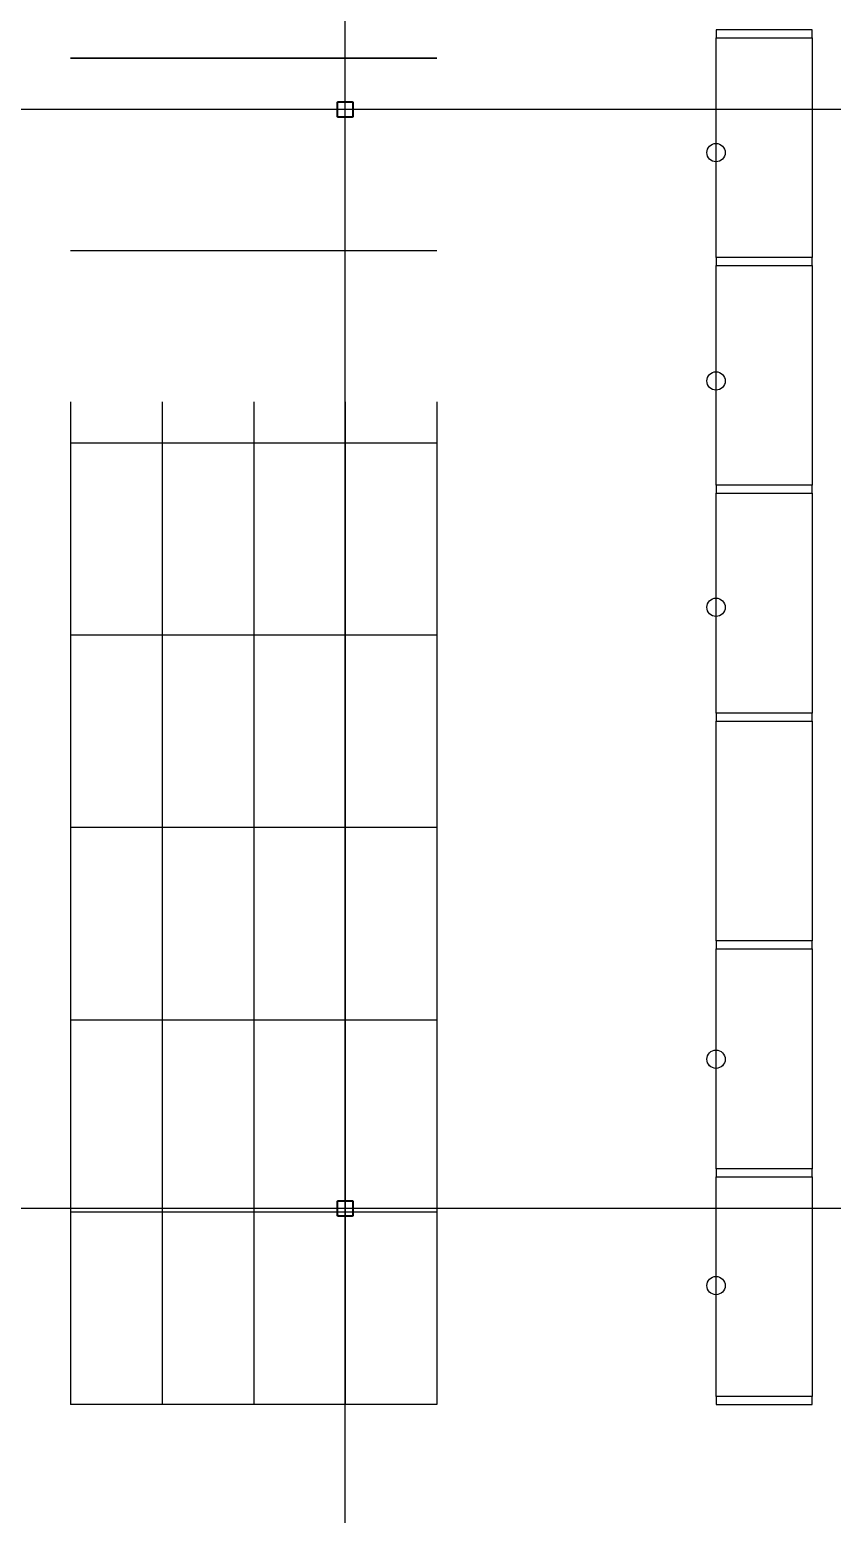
# Model space of a CAD drawing. Header units: millimetres. Extents: x 626570 to 643256, y 6233 to 11343.
# Drawn here: x 629982 to 630333, y 7873 to 8521 of the extents above; entities that cross this region are included whole.
import ezdxf

# ---------------------------------------------------------------- set-up
doc = ezdxf.new("R2010")
doc.units = ezdxf.units.MM
doc.header["$LTSCALE"] = 4000
doc.header["$MEASUREMENT"] = 0
doc.linetypes.add('DASHDOT', pattern=[1, 0.5, -0.25, 0, -0.25])
doc.linetypes.add('HIDDEN2', pattern=[0.1875, 0.125, -0.0625])
for name, color, linetype in [('BEAMS', 170, 'CONTINUOUS'), ('FRAMES', 170, 'CONTINUOUS'), ('LIGHTS', 50, 'CONTINUOUS'), ('MASTERFOUNDATION_1', 4, 'DASHDOT'), ('MASTERFOUNDATION_25', 7, 'CONTINUOUS'), ('STRIPING', 4, 'CONTINUOUS')]:
    doc.layers.add(name, color=color, linetype=linetype)

msp = doc.modelspace()

# ---------------------------------------------------------------- linework, layer by layer
at = {"layer": 'BEAMS', "linetype": 'Continuous'}
for p, q in [((630281.82, 8421.97), (630281.82, 8517.97)), ((630323.82, 8517.97), (630323.82, 8421.97)), ((630281.82, 8322.47), (630281.82, 8418.47)), ((630323.82, 8418.47), (630323.82, 8322.47)), ((630281.82, 8222.97), (630281.82, 8318.97)), ((630323.82, 8318.97), (630323.82, 8222.97)), ((630281.82, 8123.47), (630281.82, 8219.47)), ((630323.82, 8219.47), (630323.82, 8123.47)), ((630281.82, 8023.97), (630281.82, 8119.97)), ((630323.82, 8119.97), (630323.82, 8023.97)), ((630281.82, 7924.47), (630281.82, 8020.47)), ((630323.82, 8020.47), (630323.82, 7924.47))]:
    msp.add_line(p, q, dxfattribs=at)
at = {"layer": 'FRAMES', "linetype": 'Continuous', "flags": 128}
for points in [[(630281.82, 8517.97), (630323.82, 8517.97), (630323.82, 8521.47), (630281.82, 8521.47), (630281.82, 8517.97)], [(630281.82, 8418.47), (630323.82, 8418.47), (630323.82, 8421.97), (630281.82, 8421.97), (630281.82, 8418.47)], [(630281.82, 8318.97), (630323.82, 8318.97), (630323.82, 8322.47), (630281.82, 8322.47), (630281.82, 8318.97)], [(630281.82, 8219.47), (630323.82, 8219.47), (630323.82, 8222.97), (630281.82, 8222.97), (630281.82, 8219.47)], [(630281.82, 8119.97), (630323.82, 8119.97), (630323.82, 8123.47), (630281.82, 8123.47), (630281.82, 8119.97)], [(630281.82, 8020.47), (630323.82, 8020.47), (630323.82, 8023.97), (630281.82, 8023.97), (630281.82, 8020.47)], [(630281.82, 7920.97), (630323.82, 7920.97), (630323.82, 7924.47), (630281.82, 7924.47), (630281.82, 7920.97)]]:
    msp.add_lwpolyline(points, close=True, dxfattribs=at)
at = {"layer": 'LIGHTS'}
for centre in [(630281.82, 8467.79), (630281.82, 8368.06), (630281.82, 8269.19), (630281.82, 8071.78), (630281.82, 7972.91)]:
    msp.add_circle(centre, 3.99, dxfattribs=at)
at = {"layer": 'MASTERFOUNDATION_1', "linetype": 'DASHDOT'}
for p, q in [((630119.81, 6627.53), (630119.81, 11123.23)), ((643023.86, 8486.61), (626795.24, 8486.61)), ((643023.86, 8006.61), (626795.24, 8006.61))]:
    msp.add_line(p, q, dxfattribs=at)
at = {"layer": 'MASTERFOUNDATION_25', "linetype": 'Continuous', "flags": 128}
for points in [[(630116.88, 8490.11), (630122.64, 8490.11), (630122.66, 8490.11), (630122.68, 8490.11), (630122.7, 8490.1), (630122.73, 8490.1), (630122.75, 8490.1), (630122.77, 8490.09), (630122.79, 8490.09), (630122.81, 8490.08), (630122.83, 8490.08), (630122.85, 8490.07), (630122.87, 8490.06), (630122.89, 8490.05), (630122.91, 8490.05), (630122.93, 8490.04), (630122.95, 8490.02), (630122.97, 8490.01), (630122.99, 8490), (630123.01, 8489.99), (630123.02, 8489.98), (630123.04, 8489.96), (630123.06, 8489.95), (630123.07, 8489.93), (630123.09, 8489.92), (630123.1, 8489.9), (630123.12, 8489.89), (630123.13, 8489.87), (630123.14, 8489.85), (630123.16, 8489.83), (630123.17, 8489.82), (630123.18, 8489.8), (630123.19, 8489.78), (630123.2, 8489.76), (630123.21, 8489.74), (630123.22, 8489.72), (630123.22, 8489.7), (630123.23, 8489.68), (630123.24, 8489.66), (630123.24, 8489.64), (630123.25, 8489.62), (630123.25, 8489.59), (630123.26, 8489.57), (630123.26, 8489.55), (630123.26, 8489.53), (630123.26, 8489.51), (630123.26, 8489.49), (630123.26, 8483.73), (630123.26, 8483.71), (630123.26, 8483.69), (630123.26, 8483.66), (630123.26, 8483.64), (630123.25, 8483.62), (630123.25, 8483.6), (630123.24, 8483.58), (630123.24, 8483.56), (630123.23, 8483.54), (630123.22, 8483.52), (630123.22, 8483.5), (630123.21, 8483.48), (630123.2, 8483.46), (630123.19, 8483.44), (630123.18, 8483.42), (630123.17, 8483.4), (630123.16, 8483.38), (630123.14, 8483.36), (630123.13, 8483.35), (630123.12, 8483.33), (630123.1, 8483.31), (630123.09, 8483.3), (630123.07, 8483.28), (630123.06, 8483.27), (630123.04, 8483.25), (630123.02, 8483.24), (630123.01, 8483.23), (630122.99, 8483.21), (630122.97, 8483.2), (630122.95, 8483.19), (630122.93, 8483.18), (630122.91, 8483.17), (630122.89, 8483.16), (630122.87, 8483.15), (630122.85, 8483.15), (630122.83, 8483.14), (630122.81, 8483.13), (630122.79, 8483.13), (630122.77, 8483.12), (630122.75, 8483.12), (630122.73, 8483.11), (630122.7, 8483.11), (630122.68, 8483.11), (630122.66, 8483.11), (630122.64, 8483.11), (630116.88, 8483.11), (630116.86, 8483.11), (630116.84, 8483.11), (630116.82, 8483.11), (630116.8, 8483.11), (630116.78, 8483.12), (630116.75, 8483.12), (630116.73, 8483.13), (630116.71, 8483.13), (630116.69, 8483.14), (630116.67, 8483.15), (630116.65, 8483.15), (630116.63, 8483.16), (630116.61, 8483.17), (630116.59, 8483.18), (630116.57, 8483.19), (630116.55, 8483.2), (630116.54, 8483.21), (630116.52, 8483.23), (630116.5, 8483.24), (630116.48, 8483.25), (630116.47, 8483.27), (630116.45, 8483.28), (630116.44, 8483.3), (630116.42, 8483.31), (630116.41, 8483.33), (630116.39, 8483.35), (630116.38, 8483.36), (630116.37, 8483.38), (630116.36, 8483.4), (630116.34, 8483.42), (630116.33, 8483.44), (630116.32, 8483.46), (630116.32, 8483.48), (630116.31, 8483.5), (630116.3, 8483.52), (630116.29, 8483.54), (630116.29, 8483.56), (630116.28, 8483.58), (630116.28, 8483.6), (630116.27, 8483.62), (630116.27, 8483.64), (630116.26, 8483.66), (630116.26, 8483.69), (630116.26, 8483.71), (630116.26, 8483.73), (630116.26, 8489.49), (630116.26, 8489.51), (630116.26, 8489.53), (630116.26, 8489.55), (630116.27, 8489.57), (630116.27, 8489.59), (630116.28, 8489.62), (630116.28, 8489.64), (630116.29, 8489.66), (630116.29, 8489.68), (630116.3, 8489.7), (630116.31, 8489.72), (630116.32, 8489.74), (630116.32, 8489.76), (630116.33, 8489.78), (630116.34, 8489.8), (630116.36, 8489.82), (630116.37, 8489.83), (630116.38, 8489.85), (630116.39, 8489.87), (630116.41, 8489.89), (630116.42, 8489.9), (630116.44, 8489.92), (630116.45, 8489.93), (630116.47, 8489.95), (630116.48, 8489.96), (630116.5, 8489.98), (630116.52, 8489.99), (630116.54, 8490), (630116.55, 8490.01), (630116.57, 8490.02), (630116.59, 8490.04), (630116.61, 8490.05), (630116.63, 8490.05), (630116.65, 8490.06), (630116.67, 8490.07), (630116.69, 8490.08), (630116.71, 8490.08), (630116.73, 8490.09), (630116.75, 8490.09), (630116.78, 8490.1), (630116.8, 8490.1), (630116.82, 8490.1), (630116.84, 8490.11), (630116.86, 8490.11), (630116.88, 8490.11)], [(630116.93, 8490.11), (630122.69, 8490.11), (630122.71, 8490.11), (630122.73, 8490.11), (630122.75, 8490.1), (630122.77, 8490.1), (630122.79, 8490.1), (630122.82, 8490.09), (630122.84, 8490.09), (630122.86, 8490.08), (630122.88, 8490.08), (630122.9, 8490.07), (630122.92, 8490.06), (630122.94, 8490.05), (630122.96, 8490.05), (630122.98, 8490.04), (630123, 8490.02), (630123.02, 8490.01), (630123.03, 8490), (630123.05, 8489.99), (630123.07, 8489.98), (630123.09, 8489.96), (630123.1, 8489.95), (630123.12, 8489.93), (630123.13, 8489.92), (630123.15, 8489.9), (630123.16, 8489.89), (630123.18, 8489.87), (630123.19, 8489.85), (630123.2, 8489.83), (630123.21, 8489.82), (630123.22, 8489.8), (630123.23, 8489.78), (630123.24, 8489.76), (630123.25, 8489.74), (630123.26, 8489.72), (630123.27, 8489.7), (630123.28, 8489.68), (630123.28, 8489.66), (630123.29, 8489.64), (630123.29, 8489.62), (630123.3, 8489.59), (630123.3, 8489.57), (630123.3, 8489.55), (630123.31, 8489.53), (630123.31, 8489.51), (630123.31, 8489.49), (630123.31, 8483.73), (630123.31, 8483.71), (630123.31, 8483.69), (630123.3, 8483.66), (630123.3, 8483.64), (630123.3, 8483.62), (630123.29, 8483.6), (630123.29, 8483.58), (630123.28, 8483.56), (630123.28, 8483.54), (630123.27, 8483.52), (630123.26, 8483.5), (630123.25, 8483.48), (630123.24, 8483.46), (630123.23, 8483.44), (630123.22, 8483.42), (630123.21, 8483.4), (630123.2, 8483.38), (630123.19, 8483.36), (630123.18, 8483.35), (630123.16, 8483.33), (630123.15, 8483.31), (630123.13, 8483.3), (630123.12, 8483.28), (630123.1, 8483.27), (630123.09, 8483.25), (630123.07, 8483.24), (630123.05, 8483.23), (630123.03, 8483.21), (630123.02, 8483.2), (630123, 8483.19), (630122.98, 8483.18), (630122.96, 8483.17), (630122.94, 8483.16), (630122.92, 8483.15), (630122.9, 8483.15), (630122.88, 8483.14), (630122.86, 8483.13), (630122.84, 8483.13), (630122.82, 8483.12), (630122.79, 8483.12), (630122.77, 8483.11), (630122.75, 8483.11), (630122.73, 8483.11), (630122.71, 8483.11), (630122.69, 8483.11), (630116.93, 8483.11), (630116.91, 8483.11), (630116.89, 8483.11), (630116.86, 8483.11), (630116.84, 8483.11), (630116.82, 8483.12), (630116.8, 8483.12), (630116.78, 8483.13), (630116.76, 8483.13), (630116.74, 8483.14), (630116.72, 8483.15), (630116.7, 8483.15), (630116.68, 8483.16), (630116.66, 8483.17), (630116.64, 8483.18), (630116.62, 8483.19), (630116.6, 8483.2), (630116.58, 8483.21), (630116.56, 8483.23), (630116.55, 8483.24), (630116.53, 8483.25), (630116.51, 8483.27), (630116.5, 8483.28), (630116.48, 8483.3), (630116.47, 8483.31), (630116.45, 8483.33), (630116.44, 8483.35), (630116.43, 8483.36), (630116.41, 8483.38), (630116.4, 8483.4), (630116.39, 8483.42), (630116.38, 8483.44), (630116.37, 8483.46), (630116.36, 8483.48), (630116.35, 8483.5), (630116.35, 8483.52), (630116.34, 8483.54), (630116.33, 8483.56), (630116.33, 8483.58), (630116.32, 8483.6), (630116.32, 8483.62), (630116.31, 8483.64), (630116.31, 8483.66), (630116.31, 8483.69), (630116.31, 8483.71), (630116.31, 8483.73), (630116.31, 8489.49), (630116.31, 8489.51), (630116.31, 8489.53), (630116.31, 8489.55), (630116.31, 8489.57), (630116.32, 8489.59), (630116.32, 8489.62), (630116.33, 8489.64), (630116.33, 8489.66), (630116.34, 8489.68), (630116.35, 8489.7), (630116.35, 8489.72), (630116.36, 8489.74), (630116.37, 8489.76), (630116.38, 8489.78), (630116.39, 8489.8), (630116.4, 8489.82), (630116.41, 8489.83), (630116.43, 8489.85), (630116.44, 8489.87), (630116.45, 8489.89), (630116.47, 8489.9), (630116.48, 8489.92), (630116.5, 8489.93), (630116.51, 8489.95), (630116.53, 8489.96), (630116.55, 8489.98), (630116.56, 8489.99), (630116.58, 8490), (630116.6, 8490.01), (630116.62, 8490.02), (630116.64, 8490.04), (630116.66, 8490.05), (630116.68, 8490.05), (630116.7, 8490.06), (630116.72, 8490.07), (630116.74, 8490.08), (630116.76, 8490.08), (630116.78, 8490.09), (630116.8, 8490.09), (630116.82, 8490.1), (630116.84, 8490.1), (630116.86, 8490.1), (630116.89, 8490.11), (630116.91, 8490.11), (630116.93, 8490.11)], [(630116.88, 8489.8), (630122.64, 8489.8), (630122.65, 8489.8), (630122.66, 8489.79), (630122.67, 8489.79), (630122.68, 8489.79), (630122.69, 8489.79), (630122.7, 8489.79), (630122.71, 8489.79), (630122.72, 8489.78), (630122.74, 8489.78), (630122.75, 8489.78), (630122.76, 8489.77), (630122.77, 8489.77), (630122.78, 8489.76), (630122.78, 8489.76), (630122.79, 8489.75), (630122.8, 8489.75), (630122.81, 8489.74), (630122.82, 8489.74), (630122.83, 8489.73), (630122.84, 8489.72), (630122.85, 8489.72), (630122.85, 8489.71), (630122.86, 8489.7), (630122.87, 8489.69), (630122.88, 8489.69), (630122.88, 8489.68), (630122.89, 8489.67), (630122.9, 8489.66), (630122.9, 8489.65), (630122.91, 8489.64), (630122.91, 8489.63), (630122.92, 8489.62), (630122.92, 8489.61), (630122.93, 8489.6), (630122.93, 8489.59), (630122.93, 8489.58), (630122.94, 8489.57), (630122.94, 8489.56), (630122.94, 8489.55), (630122.94, 8489.54), (630122.95, 8489.53), (630122.95, 8489.52), (630122.95, 8489.51), (630122.95, 8489.5), (630122.95, 8489.49), (630122.95, 8483.73), (630122.95, 8483.72), (630122.95, 8483.71), (630122.95, 8483.7), (630122.95, 8483.69), (630122.94, 8483.68), (630122.94, 8483.67), (630122.94, 8483.66), (630122.94, 8483.64), (630122.93, 8483.63), (630122.93, 8483.62), (630122.93, 8483.61), (630122.92, 8483.6), (630122.92, 8483.59), (630122.91, 8483.58), (630122.91, 8483.58), (630122.9, 8483.57), (630122.9, 8483.56), (630122.89, 8483.55), (630122.88, 8483.54), (630122.88, 8483.53), (630122.87, 8483.52), (630122.86, 8483.52), (630122.85, 8483.51), (630122.85, 8483.5), (630122.84, 8483.49), (630122.83, 8483.49), (630122.82, 8483.48), (630122.81, 8483.47), (630122.8, 8483.47), (630122.79, 8483.46), (630122.78, 8483.46), (630122.78, 8483.45), (630122.77, 8483.45), (630122.76, 8483.44), (630122.75, 8483.44), (630122.74, 8483.44), (630122.72, 8483.43), (630122.71, 8483.43), (630122.7, 8483.43), (630122.69, 8483.43), (630122.68, 8483.42), (630122.67, 8483.42), (630122.66, 8483.42), (630122.65, 8483.42), (630122.64, 8483.42), (630116.88, 8483.42), (630116.87, 8483.42), (630116.86, 8483.42), (630116.85, 8483.42), (630116.84, 8483.42), (630116.83, 8483.43), (630116.82, 8483.43), (630116.81, 8483.43), (630116.8, 8483.43), (630116.79, 8483.44), (630116.78, 8483.44), (630116.77, 8483.44), (630116.76, 8483.45), (630116.75, 8483.45), (630116.74, 8483.46), (630116.73, 8483.46), (630116.72, 8483.47), (630116.71, 8483.47), (630116.7, 8483.48), (630116.69, 8483.49), (630116.68, 8483.49), (630116.68, 8483.5), (630116.67, 8483.51), (630116.66, 8483.52), (630116.65, 8483.52), (630116.65, 8483.53), (630116.64, 8483.54), (630116.63, 8483.55), (630116.63, 8483.56), (630116.62, 8483.57), (630116.62, 8483.58), (630116.61, 8483.58), (630116.61, 8483.59), (630116.6, 8483.6), (630116.6, 8483.61), (630116.59, 8483.62), (630116.59, 8483.63), (630116.59, 8483.64), (630116.58, 8483.66), (630116.58, 8483.67), (630116.58, 8483.68), (630116.58, 8483.69), (630116.58, 8483.7), (630116.58, 8483.71), (630116.57, 8483.72), (630116.57, 8483.73), (630116.57, 8489.49), (630116.57, 8489.5), (630116.58, 8489.51), (630116.58, 8489.52), (630116.58, 8489.53), (630116.58, 8489.54), (630116.58, 8489.55), (630116.58, 8489.56), (630116.59, 8489.57), (630116.59, 8489.58), (630116.59, 8489.59), (630116.6, 8489.6), (630116.6, 8489.61), (630116.61, 8489.62), (630116.61, 8489.63), (630116.62, 8489.64), (630116.62, 8489.65), (630116.63, 8489.66), (630116.63, 8489.67), (630116.64, 8489.68), (630116.65, 8489.69), (630116.65, 8489.69), (630116.66, 8489.7), (630116.67, 8489.71), (630116.68, 8489.72), (630116.68, 8489.72), (630116.69, 8489.73), (630116.7, 8489.74), (630116.71, 8489.74), (630116.72, 8489.75), (630116.73, 8489.75), (630116.74, 8489.76), (630116.75, 8489.76), (630116.76, 8489.77), (630116.77, 8489.77), (630116.78, 8489.78), (630116.79, 8489.78), (630116.8, 8489.78), (630116.81, 8489.79), (630116.82, 8489.79), (630116.83, 8489.79), (630116.84, 8489.79), (630116.85, 8489.79), (630116.86, 8489.79), (630116.87, 8489.8), (630116.88, 8489.8)], [(630116.93, 8489.8), (630122.69, 8489.8), (630122.7, 8489.8), (630122.71, 8489.79), (630122.72, 8489.79), (630122.73, 8489.79), (630122.74, 8489.79), (630122.75, 8489.79), (630122.76, 8489.79), (630122.77, 8489.78), (630122.78, 8489.78), (630122.79, 8489.78), (630122.8, 8489.77), (630122.81, 8489.77), (630122.82, 8489.76), (630122.83, 8489.76), (630122.84, 8489.75), (630122.85, 8489.75), (630122.86, 8489.74), (630122.87, 8489.74), (630122.88, 8489.73), (630122.88, 8489.72), (630122.89, 8489.72), (630122.9, 8489.71), (630122.91, 8489.7), (630122.92, 8489.69), (630122.92, 8489.69), (630122.93, 8489.68), (630122.94, 8489.67), (630122.94, 8489.66), (630122.95, 8489.65), (630122.95, 8489.64), (630122.96, 8489.63), (630122.96, 8489.62), (630122.97, 8489.61), (630122.97, 8489.6), (630122.98, 8489.59), (630122.98, 8489.58), (630122.98, 8489.57), (630122.99, 8489.56), (630122.99, 8489.55), (630122.99, 8489.54), (630122.99, 8489.53), (630122.99, 8489.52), (630122.99, 8489.51), (630122.99, 8489.5), (630122.99, 8489.49), (630122.99, 8483.73), (630122.99, 8483.72), (630122.99, 8483.71), (630122.99, 8483.7), (630122.99, 8483.69), (630122.99, 8483.68), (630122.99, 8483.67), (630122.99, 8483.66), (630122.98, 8483.64), (630122.98, 8483.63), (630122.98, 8483.62), (630122.97, 8483.61), (630122.97, 8483.6), (630122.96, 8483.59), (630122.96, 8483.58), (630122.95, 8483.58), (630122.95, 8483.57), (630122.94, 8483.56), (630122.94, 8483.55), (630122.93, 8483.54), (630122.92, 8483.53), (630122.92, 8483.52), (630122.91, 8483.52), (630122.9, 8483.51), (630122.89, 8483.5), (630122.88, 8483.49), (630122.88, 8483.49), (630122.87, 8483.48), (630122.86, 8483.47), (630122.85, 8483.47), (630122.84, 8483.46), (630122.83, 8483.46), (630122.82, 8483.45), (630122.81, 8483.45), (630122.8, 8483.44), (630122.79, 8483.44), (630122.78, 8483.44), (630122.77, 8483.43), (630122.76, 8483.43), (630122.75, 8483.43), (630122.74, 8483.43), (630122.73, 8483.42), (630122.72, 8483.42), (630122.71, 8483.42), (630122.7, 8483.42), (630122.69, 8483.42), (630116.93, 8483.42), (630116.92, 8483.42), (630116.91, 8483.42), (630116.9, 8483.42), (630116.89, 8483.42), (630116.88, 8483.43), (630116.86, 8483.43), (630116.85, 8483.43), (630116.84, 8483.43), (630116.83, 8483.44), (630116.82, 8483.44), (630116.81, 8483.44), (630116.8, 8483.45), (630116.79, 8483.45), (630116.78, 8483.46), (630116.77, 8483.46), (630116.77, 8483.47), (630116.76, 8483.47), (630116.75, 8483.48), (630116.74, 8483.49), (630116.73, 8483.49), (630116.72, 8483.5), (630116.71, 8483.51), (630116.71, 8483.52), (630116.7, 8483.52), (630116.69, 8483.53), (630116.69, 8483.54), (630116.68, 8483.55), (630116.67, 8483.56), (630116.67, 8483.57), (630116.66, 8483.58), (630116.66, 8483.58), (630116.65, 8483.59), (630116.65, 8483.6), (630116.64, 8483.61), (630116.64, 8483.62), (630116.64, 8483.63), (630116.63, 8483.64), (630116.63, 8483.66), (630116.63, 8483.67), (630116.63, 8483.68), (630116.62, 8483.69), (630116.62, 8483.7), (630116.62, 8483.71), (630116.62, 8483.72), (630116.62, 8483.73), (630116.62, 8489.49), (630116.62, 8489.5), (630116.62, 8489.51), (630116.62, 8489.52), (630116.62, 8489.53), (630116.63, 8489.54), (630116.63, 8489.55), (630116.63, 8489.56), (630116.63, 8489.57), (630116.64, 8489.58), (630116.64, 8489.59), (630116.64, 8489.6), (630116.65, 8489.61), (630116.65, 8489.62), (630116.66, 8489.63), (630116.66, 8489.64), (630116.67, 8489.65), (630116.67, 8489.66), (630116.68, 8489.67), (630116.69, 8489.68), (630116.69, 8489.69), (630116.7, 8489.69), (630116.71, 8489.7), (630116.71, 8489.71), (630116.72, 8489.72), (630116.73, 8489.72), (630116.74, 8489.73), (630116.75, 8489.74), (630116.76, 8489.74), (630116.77, 8489.75), (630116.77, 8489.75), (630116.78, 8489.76), (630116.79, 8489.76), (630116.8, 8489.77), (630116.81, 8489.77), (630116.82, 8489.78), (630116.83, 8489.78), (630116.84, 8489.78), (630116.85, 8489.79), (630116.86, 8489.79), (630116.88, 8489.79), (630116.89, 8489.79), (630116.9, 8489.79), (630116.91, 8489.79), (630116.92, 8489.8), (630116.93, 8489.8)], [(630116.88, 8010.11), (630122.64, 8010.11), (630122.66, 8010.11), (630122.68, 8010.11), (630122.7, 8010.1), (630122.73, 8010.1), (630122.75, 8010.1), (630122.77, 8010.09), (630122.79, 8010.09), (630122.81, 8010.08), (630122.83, 8010.08), (630122.85, 8010.07), (630122.87, 8010.06), (630122.89, 8010.05), (630122.91, 8010.05), (630122.93, 8010.04), (630122.95, 8010.02), (630122.97, 8010.01), (630122.99, 8010), (630123.01, 8009.99), (630123.02, 8009.98), (630123.04, 8009.96), (630123.06, 8009.95), (630123.07, 8009.93), (630123.09, 8009.92), (630123.1, 8009.9), (630123.12, 8009.89), (630123.13, 8009.87), (630123.14, 8009.85), (630123.16, 8009.83), (630123.17, 8009.82), (630123.18, 8009.8), (630123.19, 8009.78), (630123.2, 8009.76), (630123.21, 8009.74), (630123.22, 8009.72), (630123.22, 8009.7), (630123.23, 8009.68), (630123.24, 8009.66), (630123.24, 8009.64), (630123.25, 8009.62), (630123.25, 8009.59), (630123.26, 8009.57), (630123.26, 8009.55), (630123.26, 8009.53), (630123.26, 8009.51), (630123.26, 8009.49), (630123.26, 8003.73), (630123.26, 8003.71), (630123.26, 8003.69), (630123.26, 8003.66), (630123.26, 8003.64), (630123.25, 8003.62), (630123.25, 8003.6), (630123.24, 8003.58), (630123.24, 8003.56), (630123.23, 8003.54), (630123.22, 8003.52), (630123.22, 8003.5), (630123.21, 8003.48), (630123.2, 8003.46), (630123.19, 8003.44), (630123.18, 8003.42), (630123.17, 8003.4), (630123.16, 8003.38), (630123.14, 8003.36), (630123.13, 8003.35), (630123.12, 8003.33), (630123.1, 8003.31), (630123.09, 8003.3), (630123.07, 8003.28), (630123.06, 8003.27), (630123.04, 8003.25), (630123.02, 8003.24), (630123.01, 8003.23), (630122.99, 8003.21), (630122.97, 8003.2), (630122.95, 8003.19), (630122.93, 8003.18), (630122.91, 8003.17), (630122.89, 8003.16), (630122.87, 8003.15), (630122.85, 8003.15), (630122.83, 8003.14), (630122.81, 8003.13), (630122.79, 8003.13), (630122.77, 8003.12), (630122.75, 8003.12), (630122.73, 8003.11), (630122.7, 8003.11), (630122.68, 8003.11), (630122.66, 8003.11), (630122.64, 8003.11), (630116.88, 8003.11), (630116.86, 8003.11), (630116.84, 8003.11), (630116.82, 8003.11), (630116.8, 8003.11), (630116.78, 8003.12), (630116.75, 8003.12), (630116.73, 8003.13), (630116.71, 8003.13), (630116.69, 8003.14), (630116.67, 8003.15), (630116.65, 8003.15), (630116.63, 8003.16), (630116.61, 8003.17), (630116.59, 8003.18), (630116.57, 8003.19), (630116.55, 8003.2), (630116.54, 8003.21), (630116.52, 8003.23), (630116.5, 8003.24), (630116.48, 8003.25), (630116.47, 8003.27), (630116.45, 8003.28), (630116.44, 8003.3), (630116.42, 8003.31), (630116.41, 8003.33), (630116.39, 8003.35), (630116.38, 8003.36), (630116.37, 8003.38), (630116.36, 8003.4), (630116.34, 8003.42), (630116.33, 8003.44), (630116.32, 8003.46), (630116.32, 8003.48), (630116.31, 8003.5), (630116.3, 8003.52), (630116.29, 8003.54), (630116.29, 8003.56), (630116.28, 8003.58), (630116.28, 8003.6), (630116.27, 8003.62), (630116.27, 8003.64), (630116.26, 8003.66), (630116.26, 8003.69), (630116.26, 8003.71), (630116.26, 8003.73), (630116.26, 8009.49), (630116.26, 8009.51), (630116.26, 8009.53), (630116.26, 8009.55), (630116.27, 8009.57), (630116.27, 8009.59), (630116.28, 8009.62), (630116.28, 8009.64), (630116.29, 8009.66), (630116.29, 8009.68), (630116.3, 8009.7), (630116.31, 8009.72), (630116.32, 8009.74), (630116.32, 8009.76), (630116.33, 8009.78), (630116.34, 8009.8), (630116.36, 8009.82), (630116.37, 8009.83), (630116.38, 8009.85), (630116.39, 8009.87), (630116.41, 8009.89), (630116.42, 8009.9), (630116.44, 8009.92), (630116.45, 8009.93), (630116.47, 8009.95), (630116.48, 8009.96), (630116.5, 8009.98), (630116.52, 8009.99), (630116.54, 8010), (630116.55, 8010.01), (630116.57, 8010.02), (630116.59, 8010.04), (630116.61, 8010.05), (630116.63, 8010.05), (630116.65, 8010.06), (630116.67, 8010.07), (630116.69, 8010.08), (630116.71, 8010.08), (630116.73, 8010.09), (630116.75, 8010.09), (630116.78, 8010.1), (630116.8, 8010.1), (630116.82, 8010.1), (630116.84, 8010.11), (630116.86, 8010.11), (630116.88, 8010.11)], [(630116.93, 8010.11), (630122.69, 8010.11), (630122.71, 8010.11), (630122.73, 8010.11), (630122.75, 8010.1), (630122.77, 8010.1), (630122.79, 8010.1), (630122.82, 8010.09), (630122.84, 8010.09), (630122.86, 8010.08), (630122.88, 8010.08), (630122.9, 8010.07), (630122.92, 8010.06), (630122.94, 8010.05), (630122.96, 8010.05), (630122.98, 8010.04), (630123, 8010.02), (630123.02, 8010.01), (630123.03, 8010), (630123.05, 8009.99), (630123.07, 8009.98), (630123.09, 8009.96), (630123.1, 8009.95), (630123.12, 8009.93), (630123.13, 8009.92), (630123.15, 8009.9), (630123.16, 8009.89), (630123.18, 8009.87), (630123.19, 8009.85), (630123.2, 8009.83), (630123.21, 8009.82), (630123.22, 8009.8), (630123.23, 8009.78), (630123.24, 8009.76), (630123.25, 8009.74), (630123.26, 8009.72), (630123.27, 8009.7), (630123.28, 8009.68), (630123.28, 8009.66), (630123.29, 8009.64), (630123.29, 8009.62), (630123.3, 8009.59), (630123.3, 8009.57), (630123.3, 8009.55), (630123.31, 8009.53), (630123.31, 8009.51), (630123.31, 8009.49), (630123.31, 8003.73), (630123.31, 8003.71), (630123.31, 8003.69), (630123.3, 8003.66), (630123.3, 8003.64), (630123.3, 8003.62), (630123.29, 8003.6), (630123.29, 8003.58), (630123.28, 8003.56), (630123.28, 8003.54), (630123.27, 8003.52), (630123.26, 8003.5), (630123.25, 8003.48), (630123.24, 8003.46), (630123.23, 8003.44), (630123.22, 8003.42), (630123.21, 8003.4), (630123.2, 8003.38), (630123.19, 8003.36), (630123.18, 8003.35), (630123.16, 8003.33), (630123.15, 8003.31), (630123.13, 8003.3), (630123.12, 8003.28), (630123.1, 8003.27), (630123.09, 8003.25), (630123.07, 8003.24), (630123.05, 8003.23), (630123.03, 8003.21), (630123.02, 8003.2), (630123, 8003.19), (630122.98, 8003.18), (630122.96, 8003.17), (630122.94, 8003.16), (630122.92, 8003.15), (630122.9, 8003.15), (630122.88, 8003.14), (630122.86, 8003.13), (630122.84, 8003.13), (630122.82, 8003.12), (630122.79, 8003.12), (630122.77, 8003.11), (630122.75, 8003.11), (630122.73, 8003.11), (630122.71, 8003.11), (630122.69, 8003.11), (630116.93, 8003.11), (630116.91, 8003.11), (630116.89, 8003.11), (630116.86, 8003.11), (630116.84, 8003.11), (630116.82, 8003.12), (630116.8, 8003.12), (630116.78, 8003.13), (630116.76, 8003.13), (630116.74, 8003.14), (630116.72, 8003.15), (630116.7, 8003.15), (630116.68, 8003.16), (630116.66, 8003.17), (630116.64, 8003.18), (630116.62, 8003.19), (630116.6, 8003.2), (630116.58, 8003.21), (630116.56, 8003.23), (630116.55, 8003.24), (630116.53, 8003.25), (630116.51, 8003.27), (630116.5, 8003.28), (630116.48, 8003.3), (630116.47, 8003.31), (630116.45, 8003.33), (630116.44, 8003.35), (630116.43, 8003.36), (630116.41, 8003.38), (630116.4, 8003.4), (630116.39, 8003.42), (630116.38, 8003.44), (630116.37, 8003.46), (630116.36, 8003.48), (630116.35, 8003.5), (630116.35, 8003.52), (630116.34, 8003.54), (630116.33, 8003.56), (630116.33, 8003.58), (630116.32, 8003.6), (630116.32, 8003.62), (630116.31, 8003.64), (630116.31, 8003.66), (630116.31, 8003.69), (630116.31, 8003.71), (630116.31, 8003.73), (630116.31, 8009.49), (630116.31, 8009.51), (630116.31, 8009.53), (630116.31, 8009.55), (630116.31, 8009.57), (630116.32, 8009.59), (630116.32, 8009.62), (630116.33, 8009.64), (630116.33, 8009.66), (630116.34, 8009.68), (630116.35, 8009.7), (630116.35, 8009.72), (630116.36, 8009.74), (630116.37, 8009.76), (630116.38, 8009.78), (630116.39, 8009.8), (630116.4, 8009.82), (630116.41, 8009.83), (630116.43, 8009.85), (630116.44, 8009.87), (630116.45, 8009.89), (630116.47, 8009.9), (630116.48, 8009.92), (630116.5, 8009.93), (630116.51, 8009.95), (630116.53, 8009.96), (630116.55, 8009.98), (630116.56, 8009.99), (630116.58, 8010), (630116.6, 8010.01), (630116.62, 8010.02), (630116.64, 8010.04), (630116.66, 8010.05), (630116.68, 8010.05), (630116.7, 8010.06), (630116.72, 8010.07), (630116.74, 8010.08), (630116.76, 8010.08), (630116.78, 8010.09), (630116.8, 8010.09), (630116.82, 8010.1), (630116.84, 8010.1), (630116.86, 8010.1), (630116.89, 8010.11), (630116.91, 8010.11), (630116.93, 8010.11)], [(630116.88, 8009.8), (630122.64, 8009.8), (630122.65, 8009.8), (630122.66, 8009.79), (630122.67, 8009.79), (630122.68, 8009.79), (630122.69, 8009.79), (630122.7, 8009.79), (630122.71, 8009.79), (630122.72, 8009.78), (630122.74, 8009.78), (630122.75, 8009.78), (630122.76, 8009.77), (630122.77, 8009.77), (630122.78, 8009.76), (630122.78, 8009.76), (630122.79, 8009.75), (630122.8, 8009.75), (630122.81, 8009.74), (630122.82, 8009.74), (630122.83, 8009.73), (630122.84, 8009.72), (630122.85, 8009.72), (630122.85, 8009.71), (630122.86, 8009.7), (630122.87, 8009.69), (630122.88, 8009.69), (630122.88, 8009.68), (630122.89, 8009.67), (630122.9, 8009.66), (630122.9, 8009.65), (630122.91, 8009.64), (630122.91, 8009.63), (630122.92, 8009.62), (630122.92, 8009.61), (630122.93, 8009.6), (630122.93, 8009.59), (630122.93, 8009.58), (630122.94, 8009.57), (630122.94, 8009.56), (630122.94, 8009.55), (630122.94, 8009.54), (630122.95, 8009.53), (630122.95, 8009.52), (630122.95, 8009.51), (630122.95, 8009.5), (630122.95, 8009.49), (630122.95, 8003.73), (630122.95, 8003.72), (630122.95, 8003.71), (630122.95, 8003.7), (630122.95, 8003.69), (630122.94, 8003.68), (630122.94, 8003.67), (630122.94, 8003.66), (630122.94, 8003.64), (630122.93, 8003.63), (630122.93, 8003.62), (630122.93, 8003.61), (630122.92, 8003.6), (630122.92, 8003.59), (630122.91, 8003.58), (630122.91, 8003.58), (630122.9, 8003.57), (630122.9, 8003.56), (630122.89, 8003.55), (630122.88, 8003.54), (630122.88, 8003.53), (630122.87, 8003.52), (630122.86, 8003.52), (630122.85, 8003.51), (630122.85, 8003.5), (630122.84, 8003.49), (630122.83, 8003.49), (630122.82, 8003.48), (630122.81, 8003.47), (630122.8, 8003.47), (630122.79, 8003.46), (630122.78, 8003.46), (630122.78, 8003.45), (630122.77, 8003.45), (630122.76, 8003.44), (630122.75, 8003.44), (630122.74, 8003.44), (630122.72, 8003.43), (630122.71, 8003.43), (630122.7, 8003.43), (630122.69, 8003.43), (630122.68, 8003.42), (630122.67, 8003.42), (630122.66, 8003.42), (630122.65, 8003.42), (630122.64, 8003.42), (630116.88, 8003.42), (630116.87, 8003.42), (630116.86, 8003.42), (630116.85, 8003.42), (630116.84, 8003.42), (630116.83, 8003.43), (630116.82, 8003.43), (630116.81, 8003.43), (630116.8, 8003.43), (630116.79, 8003.44), (630116.78, 8003.44), (630116.77, 8003.44), (630116.76, 8003.45), (630116.75, 8003.45), (630116.74, 8003.46), (630116.73, 8003.46), (630116.72, 8003.47), (630116.71, 8003.47), (630116.7, 8003.48), (630116.69, 8003.49), (630116.68, 8003.49), (630116.68, 8003.5), (630116.67, 8003.51), (630116.66, 8003.52), (630116.65, 8003.52), (630116.65, 8003.53), (630116.64, 8003.54), (630116.63, 8003.55), (630116.63, 8003.56), (630116.62, 8003.57), (630116.62, 8003.58), (630116.61, 8003.58), (630116.61, 8003.59), (630116.6, 8003.6), (630116.6, 8003.61), (630116.59, 8003.62), (630116.59, 8003.63), (630116.59, 8003.64), (630116.58, 8003.66), (630116.58, 8003.67), (630116.58, 8003.68), (630116.58, 8003.69), (630116.58, 8003.7), (630116.58, 8003.71), (630116.57, 8003.72), (630116.57, 8003.73), (630116.57, 8009.49), (630116.57, 8009.5), (630116.58, 8009.51), (630116.58, 8009.52), (630116.58, 8009.53), (630116.58, 8009.54), (630116.58, 8009.55), (630116.58, 8009.56), (630116.59, 8009.57), (630116.59, 8009.58), (630116.59, 8009.59), (630116.6, 8009.6), (630116.6, 8009.61), (630116.61, 8009.62), (630116.61, 8009.63), (630116.62, 8009.64), (630116.62, 8009.65), (630116.63, 8009.66), (630116.63, 8009.67), (630116.64, 8009.68), (630116.65, 8009.69), (630116.65, 8009.69), (630116.66, 8009.7), (630116.67, 8009.71), (630116.68, 8009.72), (630116.68, 8009.72), (630116.69, 8009.73), (630116.7, 8009.74), (630116.71, 8009.74), (630116.72, 8009.75), (630116.73, 8009.75), (630116.74, 8009.76), (630116.75, 8009.76), (630116.76, 8009.77), (630116.77, 8009.77), (630116.78, 8009.78), (630116.79, 8009.78), (630116.8, 8009.78), (630116.81, 8009.79), (630116.82, 8009.79), (630116.83, 8009.79), (630116.84, 8009.79), (630116.85, 8009.79), (630116.86, 8009.79), (630116.87, 8009.8), (630116.88, 8009.8)], [(630116.93, 8009.8), (630122.69, 8009.8), (630122.7, 8009.8), (630122.71, 8009.79), (630122.72, 8009.79), (630122.73, 8009.79), (630122.74, 8009.79), (630122.75, 8009.79), (630122.76, 8009.79), (630122.77, 8009.78), (630122.78, 8009.78), (630122.79, 8009.78), (630122.8, 8009.77), (630122.81, 8009.77), (630122.82, 8009.76), (630122.83, 8009.76), (630122.84, 8009.75), (630122.85, 8009.75), (630122.86, 8009.74), (630122.87, 8009.74), (630122.88, 8009.73), (630122.88, 8009.72), (630122.89, 8009.72), (630122.9, 8009.71), (630122.91, 8009.7), (630122.92, 8009.69), (630122.92, 8009.69), (630122.93, 8009.68), (630122.94, 8009.67), (630122.94, 8009.66), (630122.95, 8009.65), (630122.95, 8009.64), (630122.96, 8009.63), (630122.96, 8009.62), (630122.97, 8009.61), (630122.97, 8009.6), (630122.98, 8009.59), (630122.98, 8009.58), (630122.98, 8009.57), (630122.99, 8009.56), (630122.99, 8009.55), (630122.99, 8009.54), (630122.99, 8009.53), (630122.99, 8009.52), (630122.99, 8009.51), (630122.99, 8009.5), (630122.99, 8009.49), (630122.99, 8003.73), (630122.99, 8003.72), (630122.99, 8003.71), (630122.99, 8003.7), (630122.99, 8003.69), (630122.99, 8003.68), (630122.99, 8003.67), (630122.99, 8003.66), (630122.98, 8003.64), (630122.98, 8003.63), (630122.98, 8003.62), (630122.97, 8003.61), (630122.97, 8003.6), (630122.96, 8003.59), (630122.96, 8003.58), (630122.95, 8003.58), (630122.95, 8003.57), (630122.94, 8003.56), (630122.94, 8003.55), (630122.93, 8003.54), (630122.92, 8003.53), (630122.92, 8003.52), (630122.91, 8003.52), (630122.9, 8003.51), (630122.89, 8003.5), (630122.88, 8003.49), (630122.88, 8003.49), (630122.87, 8003.48), (630122.86, 8003.47), (630122.85, 8003.47), (630122.84, 8003.46), (630122.83, 8003.46), (630122.82, 8003.45), (630122.81, 8003.45), (630122.8, 8003.44), (630122.79, 8003.44), (630122.78, 8003.44), (630122.77, 8003.43), (630122.76, 8003.43), (630122.75, 8003.43), (630122.74, 8003.43), (630122.73, 8003.42), (630122.72, 8003.42), (630122.71, 8003.42), (630122.7, 8003.42), (630122.69, 8003.42), (630116.93, 8003.42), (630116.92, 8003.42), (630116.91, 8003.42), (630116.9, 8003.42), (630116.89, 8003.42), (630116.88, 8003.43), (630116.86, 8003.43), (630116.85, 8003.43), (630116.84, 8003.43), (630116.83, 8003.44), (630116.82, 8003.44), (630116.81, 8003.44), (630116.8, 8003.45), (630116.79, 8003.45), (630116.78, 8003.46), (630116.77, 8003.46), (630116.77, 8003.47), (630116.76, 8003.47), (630116.75, 8003.48), (630116.74, 8003.49), (630116.73, 8003.49), (630116.72, 8003.5), (630116.71, 8003.51), (630116.71, 8003.52), (630116.7, 8003.52), (630116.69, 8003.53), (630116.69, 8003.54), (630116.68, 8003.55), (630116.67, 8003.56), (630116.67, 8003.57), (630116.66, 8003.58), (630116.66, 8003.58), (630116.65, 8003.59), (630116.65, 8003.6), (630116.64, 8003.61), (630116.64, 8003.62), (630116.64, 8003.63), (630116.63, 8003.64), (630116.63, 8003.66), (630116.63, 8003.67), (630116.63, 8003.68), (630116.62, 8003.69), (630116.62, 8003.7), (630116.62, 8003.71), (630116.62, 8003.72), (630116.62, 8003.73), (630116.62, 8009.49), (630116.62, 8009.5), (630116.62, 8009.51), (630116.62, 8009.52), (630116.62, 8009.53), (630116.63, 8009.54), (630116.63, 8009.55), (630116.63, 8009.56), (630116.63, 8009.57), (630116.64, 8009.58), (630116.64, 8009.59), (630116.64, 8009.6), (630116.65, 8009.61), (630116.65, 8009.62), (630116.66, 8009.63), (630116.66, 8009.64), (630116.67, 8009.65), (630116.67, 8009.66), (630116.68, 8009.67), (630116.69, 8009.68), (630116.69, 8009.69), (630116.7, 8009.69), (630116.71, 8009.7), (630116.71, 8009.71), (630116.72, 8009.72), (630116.73, 8009.72), (630116.74, 8009.73), (630116.75, 8009.74), (630116.76, 8009.74), (630116.77, 8009.75), (630116.77, 8009.75), (630116.78, 8009.76), (630116.79, 8009.76), (630116.8, 8009.77), (630116.81, 8009.77), (630116.82, 8009.78), (630116.83, 8009.78), (630116.84, 8009.78), (630116.85, 8009.79), (630116.86, 8009.79), (630116.88, 8009.79), (630116.89, 8009.79), (630116.9, 8009.79), (630116.91, 8009.79), (630116.92, 8009.8), (630116.93, 8009.8)]]:
    msp.add_lwpolyline(points, close=True, dxfattribs=at)
at = {"layer": 'STRIPING', "linetype": 'HIDDEN2'}
for p, q in [((629999.81, 10608.97), (629999.81, 7920.97)), ((630039.81, 10608.97), (630039.81, 7920.97)), ((630079.81, 10608.97), (630079.81, 7920.97)), ((630119.81, 10608.97), (630119.81, 7920.97)), ((630159.81, 10608.97), (630159.81, 7920.97))]:
    msp.add_line(p, q, dxfattribs=at)
at = {"layer": 'STRIPING'}
for p, q in [((629999.81, 8508.97), (630159.81, 8508.97)), ((630159.81, 8508.97), (629999.81, 8508.97)), ((629999.81, 8424.97), (630159.81, 8424.97)), ((629999.81, 8340.97), (630159.81, 8340.97)), ((630159.81, 8256.97), (629999.81, 8256.97)), ((630159.81, 8172.97), (629999.81, 8172.97)), ((629999.81, 8088.97), (630159.81, 8088.97)), ((630159.81, 8004.97), (629999.81, 8004.97)), ((630159.81, 7920.97), (629999.81, 7920.97))]:
    msp.add_line(p, q, dxfattribs=at)

doc.saveas('drawing.dxf')
